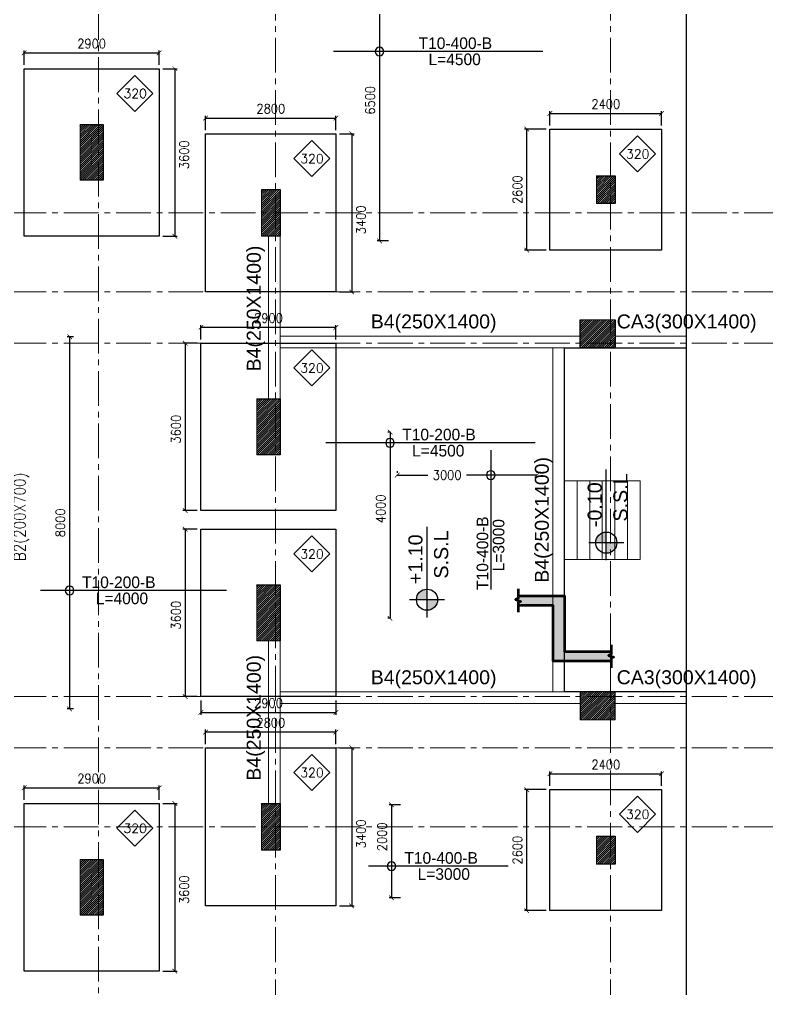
# Model space of a CAD drawing. Header units: millimetres. Extents: x -967280 to 3852, y 2833 to 1955156.
# Drawn here: x -607331 to -591252, y 590439 to 611297 of the extents above; entities that cross this region are included whole.
import ezdxf
from ezdxf.enums import TextEntityAlignment as Align

# ---------------------------------------------------------------- set-up
doc = ezdxf.new("R2010")
doc.units = ezdxf.units.MM
doc.header["$LTSCALE"] = 1000
doc.header["$PDMODE"] = 35
doc.header["$PDSIZE"] = 25
for name, pattern in [('$0$DASHED2', [0.375, 0.25, -0.125]), ('Columns_Structural070816$0$CENTER2', [1.125, 0.75, -0.125, 0.125, -0.125]), ('HRZN_Line-Ptrn-Dash', [4, 2, -2]), ('HRZN_Line-Ptrn-Sold', [9144001.0, 9144000.0, -1]), ('XREF-ST-FRAMING 1ST FLOOR$0$CENTER', [50.8, 31.75, -6.35, 6.35, -6.35]), ('XREF-ST-FRAMING 1ST FLOOR$0$HIDDEN2', [0.1875, 0.125, -0.0625])]:
    doc.linetypes.add(name, pattern=pattern)
for name, color, linetype in [('_N-DIM 3', 7, 'Continuous'), ('ARCH', 8, 'Continuous'), ('B05-FIRST FLOOR PLAN$0$STR_ROOF RFT$0$S-SYMB', 30, 'Continuous'), ('R.C. footing', 4, 'Continuous'), ('S - col hach', 1, 'Continuous'), ('S -Beams', 2, 'Continuous'), ('S-TEXT', 2, 'Continuous'), ('SLAB', 210, 'Continuous'), ('XREF-ST-FRAMING 1ST FLOOR$0$ST-BEAM', 4, 'XREF-ST-FRAMING 1ST FLOOR$0$HIDDEN2'), ('XREF-ST-FRAMING 1ST FLOOR$0$ST-BEAM MARK', 3, 'Continuous'), ('XREF-ST-FRAMING 1ST FLOOR$0$ST-SLAB TH. TXT', 3, 'Continuous')]:
    doc.layers.add(name, color=color, linetype=linetype)
for name, color, linetype, lineweight in [('A-STAIR', 1, 'HRZN_Line-Ptrn-Sold', 13), ('BEAMS', 3, 'HRZN_Line-Ptrn-Sold', 18), ('S - column', 6, 'Continuous', 60), ('ST-000-AXIS', 9, 'Columns_Structural070816$0$CENTER2', 9), ('ST-203-SLAB-TXT', 7, 'Continuous', 30), ('ST-RFT-BOT', 2, '$0$DASHED2', 30)]:
    doc.layers.add(name, color=color, linetype=linetype, lineweight=lineweight)
doc.styles.add('Arial_3', font='arial.ttf', dxfattribs={"height": 7999.15942})
doc.styles.add('B05-FIRST FLOOR PLAN$0$T25-100', font='STENCIL.shx', dxfattribs={"height": 250})
doc.styles.add('ROMANC', font='romanc.shx')
doc.styles.add('ST-DIM', font='romans.shx', dxfattribs={"width": 0.85})
doc.styles.add('TUNELNO', font='romans.shx', dxfattribs={"width": 0.9})
doc.styles.add('XREF-ST-FRAMING 1ST FLOOR$0$ROMANS-TITLE', font='ROMANS.shx', dxfattribs={"width": 0.8})
doc.styles.add('XREF-ST-FRAMING 1ST FLOOR$0$STRECTURAL', font='arial.ttf')
doc.dimstyles.new('Copy(2) of DSEC', dxfattribs={"dimtxt": 200, "dimasz": 100, "dimexe": 50, "dimexo": 80, "dimgap": 100, "dimtad": 1, "dimdec": 0, "dimrnd": 5, "dimzin": 0, "dimdsep": 46, "dimtxsty": 'TUNELNO', "dimblk": 'ARCHTICK', "dimcen": 0.09, "dimclrd": 1, "dimclre": 1, "dimclrt": 3, "dimadec": 0, "dimazin": 0, "dimtfac": 0.78125, "dimtdec": 0, "dimtix": 1, "dimtmove": 2, "dimatfit": 3, "dimldrblk": 'ARCHTICK', "dimfxl": 1, "dimtolj": 1, "dimtzin": 0, "dimarcsym": 0})
pattern_1 = [(45, (193250.144, -596912.31), (-22.4506403, 22.4506403), [])]

# ---------------------------------------------------------------- blocks, each defined once
blk = doc.blocks.new('_ArchTick')
at = {"color": 0, "linetype": 'ByBlock', "const_width": 0.15}
blk.add_lwpolyline([(-0.5, -0.5), (0.5, 0.5)], dxfattribs=at)
blk = doc.blocks.new('*D1189')
at = {"layer": '_N-DIM 3', "color": 1, "lineweight": -2, "ltscale": 30, "transparency": 16777216}
for p, q in [((-599354, 602423), (-599416, 602423)), ((-599366, 602423), (-599366, 598421)), ((-599354, 598421), (-599416, 598421))]:
    blk.add_line(p, q, dxfattribs=at)
at = {"layer": 'Defpoints', "color": 0, "ltscale": 30, "transparency": 16777216}
for p in [(-599274, 602423), (-599366, 598421), (-599274, 598421)]:
    blk.add_point(p, dxfattribs=at)
at = {"layer": '_N-DIM 3', "color": 1, "lineweight": -2, "ltscale": 30, "transparency": 16777216, "xscale": 100, "yscale": 100, "zscale": 100}
for p, rotation in [((-599366, 602423), 90), ((-599366, 598421), 270)]:
    blk.add_blockref('_ArchTick', p, dxfattribs=dict(at, rotation=rotation))
at = {"layer": '_N-DIM 3', "color": 3, "ltscale": 30, "transparency": 16777216, "insert": (-599566, 600775), "char_height": 200, "attachment_point": 5, "rotation": 90, "style": 'TUNELNO'}
blk.add_mtext('\\A1;4000', dxfattribs=at)
blk = doc.blocks.new('*D1190')
at = {"layer": '_N-DIM 3', "color": 1, "lineweight": -2, "ltscale": 30, "transparency": 16777216}
for p, q in [((-606166, 604475), (-606302, 604475)), ((-606252, 604475), (-606252, 596474)), ((-606166, 596474), (-606302, 596474))]:
    blk.add_line(p, q, dxfattribs=at)
at = {"layer": 'Defpoints', "color": 0, "ltscale": 30, "transparency": 16777216}
for p in [(-606086, 604475), (-606252, 596474), (-606086, 596474)]:
    blk.add_point(p, dxfattribs=at)
at = {"layer": '_N-DIM 3', "color": 1, "lineweight": -2, "ltscale": 30, "transparency": 16777216, "xscale": 100, "yscale": 100, "zscale": 100}
for p, rotation in [((-606252, 604475), 90), ((-606252, 596474), 270)]:
    blk.add_blockref('_ArchTick', p, dxfattribs=dict(at, rotation=rotation))
at = {"layer": '_N-DIM 3', "color": 3, "ltscale": 30, "transparency": 16777216, "insert": (-606452, 600475), "char_height": 200, "attachment_point": 5, "rotation": 90, "style": 'TUNELNO'}
blk.add_mtext('\\A1;8000', dxfattribs=at)
blk = doc.blocks.new('*D1199')
at = {"layer": '_N-DIM 3', "color": 1, "lineweight": -2, "ltscale": 30, "transparency": 16777216}
for p, q in [((-599210, 601581), (-599210, 601551)), ((-596210, 601581), (-596210, 601551)), ((-599210, 601501), (-598556, 601501)), ((-596210, 601501), (-597722, 601501))]:
    blk.add_line(p, q, dxfattribs=at)
at = {"layer": 'Defpoints', "color": 0, "ltscale": 30, "transparency": 16777216}
for p in [(-599210, 601501), (-596210, 601501), (-596210, 601501)]:
    blk.add_point(p, dxfattribs=at)
at = {"layer": '_N-DIM 3', "color": 1, "lineweight": -2, "ltscale": 30, "transparency": 16777216, "xscale": 100, "yscale": 100, "zscale": 100, "rotation": 180}
blk.add_blockref('_ArchTick', (-599210, 601501), dxfattribs=at)
at = {"layer": '_N-DIM 3', "color": 1, "lineweight": -2, "ltscale": 30, "transparency": 16777216, "xscale": 100, "yscale": 100, "zscale": 100}
blk.add_blockref('_ArchTick', (-596210, 601501), dxfattribs=at)
at = {"layer": '_N-DIM 3', "color": 3, "ltscale": 30, "transparency": 16777216, "insert": (-598139, 601501), "char_height": 200, "attachment_point": 5, "style": 'TUNELNO'}
blk.add_mtext('\\A1;3000', dxfattribs=at)
blk = doc.blocks.new('FROM FOUNDATION TO UPPER LOWER BASEMENT_COLUMNS(new2)')
at = {"layer": 'S - col hach'}
h = blk.add_hatch(dxfattribs=at)
h.set_pattern_fill('ANSI31', color=256, scale=10)
h.set_pattern_definition([(45, (193250.144, -595212.31), (-22.4506403, 22.4506403), [])])
h.paths.add_polyline_path([(452199, 631040), (452199, 632240), (451699, 632240), (451699, 631040)])
h = blk.add_hatch(dxfattribs=at)
h.set_pattern_fill('ANSI31', color=256, scale=10)
h.set_pattern_definition(pattern_1)
h.paths.add_polyline_path([(463199, 630540), (463199, 631140), (462799, 631140), (462799, 630540), (462953, 630540)])
h = blk.add_hatch(dxfattribs=at)
h.set_pattern_fill('ANSI31', color=256, scale=10)
h.set_pattern_definition(pattern_1)
h.paths.add_polyline_path([(455999, 629840), (455999, 630840), (455599, 630840), (455599, 629840)])
h = blk.add_hatch(dxfattribs=at)
h.set_pattern_fill('ANSI31', color=256, scale=10)
h.set_pattern_definition([(45, (193250.144, -599612.31), (-22.4506403, 22.4506403), [])])
h.paths.add_polyline_path([(462706, 627440), (463199, 627440), (463199, 628040), (462449, 628040), (462449, 627440)])
h = blk.add_hatch(dxfattribs=at)
h.set_pattern_fill('ANSI31', color=256, scale=10)
h.set_pattern_definition([(45, (193250.144, -601912.31), (-22.4506403, 22.4506403), [])])
h.paths.add_polyline_path([(455999, 625140), (455999, 626340), (455499, 626340), (455499, 625140)])
h = blk.add_hatch(dxfattribs=at)
h.set_pattern_fill('ANSI31', color=256, scale=10)
h.set_pattern_definition([(45, (-119733.897, -851549.915), (-22.4506403, 22.4506403), [])])
h.paths.add_polyline_path([(455999, 622340), (455499, 622340), (455499, 621140), (455999, 621140)])
h = blk.add_hatch(dxfattribs=at)
h.set_pattern_fill('ANSI31', color=256, scale=10)
h.set_pattern_definition([(45, (193250.144, -607512.31), (-22.4506403, 22.4506403), [])])
h.paths.add_polyline_path([(462706, 619440), (463199, 619440), (463199, 620040), (462449, 620040), (462449, 619440)])
h = blk.add_hatch(dxfattribs=at)
h.set_pattern_fill('ANSI31', color=256, scale=10)
h.set_pattern_definition([(45, (193250.144, -597112.31), (-22.4506403, 22.4506403), [])])
h.paths.add_polyline_path([(455599, 616640), (455999, 616640), (455999, 617640), (455599, 617640), (455599, 617179)])
h = blk.add_hatch(dxfattribs=at)
h.set_pattern_fill('ANSI31', color=256, scale=10)
h.set_pattern_definition(pattern_1)
h.paths.add_polyline_path([(462799, 616940), (462799, 616340), (463199, 616340), (463199, 616940)])
h = blk.add_hatch(dxfattribs=at)
h.set_pattern_fill('ANSI31', color=256, scale=10)
h.set_pattern_definition([(45, (193250.144, -598612.31), (-22.4506403, 22.4506403), [])])
h.paths.add_polyline_path([(452199, 615240), (452199, 616440), (451699, 616440), (451699, 615240), (451832, 615240)])
at = {"layer": 'S - column', "lineweight": 15}
for points in [[(452199, 632240), (451699, 632240), (451699, 631040), (452199, 631040)], [(462799, 630540), (463199, 630540), (463199, 631140), (462799, 631140)], [(455599, 629840), (455999, 629840), (455999, 630840), (455599, 630840)], [(462449, 627440), (463199, 627440), (463199, 628040), (462449, 628040)], [(455499, 625140), (455999, 625140), (455999, 626340), (455499, 626340)], [(455499, 621140), (455999, 621140), (455999, 622340), (455499, 622340)], [(462449, 619440), (463199, 619440), (463199, 620040), (462449, 620040)], [(455599, 616640), (455599, 617640), (455999, 617640), (455999, 616640)], [(463199, 616940), (463199, 616340), (462799, 616340), (462799, 616940)], [(452199, 616440), (452199, 615240), (451699, 615240), (451699, 616440)]]:
    blk.add_lwpolyline(points, close=True, dxfattribs=at)
at = {"layer": 'ST-RFT-BOT', "color": 7, "linetype": 'Continuous', "ltscale": 30}
for points in [[(451699, 632240), (452199, 632240), (452199, 631040), (451699, 631040)], [(462799, 631140), (463199, 631140), (463199, 630540), (462799, 630540)], [(455599, 630840), (455999, 630840), (455999, 629840), (455599, 629840)], [(463199, 628040), (463199, 627440), (462449, 627440), (462449, 628040)], [(455499, 626340), (455999, 626340), (455999, 625140), (455499, 625140)], [(455499, 622340), (455999, 622340), (455999, 621140)], [(463199, 619440), (463199, 620040), (462449, 620040), (462449, 619440)], [(455599, 617640), (455999, 617640), (455999, 616640), (455599, 616640)], [(462799, 616940), (463199, 616940), (463199, 616340), (462799, 616340)], [(451699, 616440), (452199, 616440), (452199, 615240), (451699, 615240)]]:
    blk.add_lwpolyline(points, dxfattribs=at)
blk = doc.blocks.new('A$C34bd0db6')
at = {"layer": 'ARCH', "lineweight": 106, "ltscale": 30}
h = blk.add_hatch(color=256, dxfattribs=at)
h.dxf.hatch_style = 1
h.paths.add_polyline_path([(200, 1400), (-800, 1400), (-800, 1340), (-856, 1320), (-744, 1280), (-800, 1260), (-800, 1200), (-50, 1200), (-50, 0), (1200, 0), (1200, 60), (1256, 80), (1144, 120), (1200, 140), (1200, 200), (200, 200)])
at = {"layer": 'ARCH', "linetype": 'Continuous', "lineweight": 106, "ltscale": 30}
for points in [[(-800, 1550), (-800, 1340), (-856, 1320), (-744, 1280), (-800, 1260), (-800, 1050)], [(1200, 350), (1200, 140), (1144, 120), (1256, 80), (1200, 60), (1200, -150)]]:
    blk.add_lwpolyline(points, dxfattribs=at)
at = {"layer": 'ARCH', "lineweight": 106, "ltscale": 30}
for points in [[(-800, 1400), (200, 1400), (200, 200), (1200, 200)], [(-800, 1200), (-50, 1200), (-50, 0), (1200, 0)]]:
    blk.add_lwpolyline(points, dxfattribs=at)
blk = doc.blocks.new('XREF-ST-FRAMING 1ST FLOOR$0$A-LVL_FFL-SSL')
at = {"layer": 'XREF-ST-FRAMING 1ST FLOOR$0$ST-SLAB TH. TXT', "ltscale": 800}
h = blk.add_hatch(color=256, dxfattribs=at)
h.paths.add_polyline_path([(0, 0), (150, 0, 0.414214), (0, 150)])
h.paths.add_polyline_path([(0, -150), (0, 0), (-150, 0, 0.414214)])
at = {"layer": 'XREF-ST-FRAMING 1ST FLOOR$0$ST-SLAB TH. TXT'}
for p, q in [((0, -250), (0, 250)), ((-250, 0), (250, 0))]:
    blk.add_line(p, q, dxfattribs=at)
at = {"layer": 'XREF-ST-FRAMING 1ST FLOOR$0$ST-SLAB TH. TXT', "ltscale": 800}
blk.add_line((0, 0), (1037, 0), dxfattribs=at)
at = {"layer": 'XREF-ST-FRAMING 1ST FLOOR$0$ST-SLAB TH. TXT'}
blk.add_circle((0, 0), 150, dxfattribs=at)
at = {"layer": 'XREF-ST-FRAMING 1ST FLOOR$0$ST-SLAB TH. TXT', "ltscale": 800, "style": 'XREF-ST-FRAMING 1ST FLOOR$0$ROMANS-TITLE', "width": 0.8}
for tag, p in [('FLOOR-LEVEL-FFL', (300, 100)), ('FLOOR-LEVEL-SSL', (300, -300))]:
    blk.add_attdef(tag, p, '', height=200, dxfattribs=at)
blk = doc.blocks.new('*D1213')
at = {"layer": '_N-DIM 3', "color": 1, "linetype": 'Continuous', "lineweight": -2, "ltscale": 30, "transparency": 16777216}
for p, q in [((-607229, 594517), (-607229, 594827)), ((-607229, 594777), (-604329, 594777)), ((-604329, 594517), (-604329, 594827))]:
    blk.add_line(p, q, dxfattribs=at)
at = {"layer": 'Defpoints', "color": 0, "linetype": 'Continuous', "ltscale": 30, "transparency": 16777216}
for p in [(-604329, 594777), (-607229, 594437), (-604329, 594437)]:
    blk.add_point(p, dxfattribs=at)
at = {"layer": '_N-DIM 3', "color": 1, "linetype": 'Continuous', "lineweight": -2, "ltscale": 30, "transparency": 16777216, "xscale": 100, "yscale": 100, "zscale": 100, "rotation": 180}
blk.add_blockref('_ArchTick', (-607229, 594777), dxfattribs=at)
at = {"layer": '_N-DIM 3', "color": 1, "linetype": 'Continuous', "lineweight": -2, "ltscale": 30, "transparency": 16777216, "xscale": 100, "yscale": 100, "zscale": 100}
blk.add_blockref('_ArchTick', (-604329, 594777), dxfattribs=at)
at = {"layer": '_N-DIM 3', "color": 3, "linetype": 'Continuous', "ltscale": 30, "transparency": 16777216, "insert": (-605779, 594977), "char_height": 200, "attachment_point": 5, "style": 'TUNELNO'}
blk.add_mtext('\\A1;2900', dxfattribs=at)
blk = doc.blocks.new('*D1214')
at = {"layer": '_N-DIM 3', "color": 1, "linetype": 'Continuous', "lineweight": -2, "ltscale": 30, "transparency": 16777216}
for p, q in [((-604249, 594437), (-603940, 594437)), ((-603990, 594437), (-603990, 590837)), ((-604249, 590837), (-603940, 590837))]:
    blk.add_line(p, q, dxfattribs=at)
at = {"layer": 'Defpoints', "color": 0, "linetype": 'Continuous', "ltscale": 30, "transparency": 16777216}
for p in [(-604329, 594437), (-604329, 590837), (-603990, 590837)]:
    blk.add_point(p, dxfattribs=at)
at = {"layer": '_N-DIM 3', "color": 1, "linetype": 'Continuous', "lineweight": -2, "ltscale": 30, "transparency": 16777216, "xscale": 100, "yscale": 100, "zscale": 100}
for p, rotation in [((-603990, 594437), 90), ((-603990, 590837), 270)]:
    blk.add_blockref('_ArchTick', p, dxfattribs=dict(at, rotation=rotation))
at = {"layer": '_N-DIM 3', "color": 3, "linetype": 'Continuous', "ltscale": 30, "transparency": 16777216, "insert": (-603790, 592587), "char_height": 200, "attachment_point": 5, "rotation": 90, "style": 'TUNELNO'}
blk.add_mtext('\\A1;3600', dxfattribs=at)
blk = doc.blocks.new('*D1215')
at = {"layer": '_N-DIM 3', "color": 1, "linetype": 'Continuous', "lineweight": -2, "ltscale": 30, "transparency": 16777216}
for p, q in [((-603329, 595717), (-603329, 596027)), ((-603329, 595977), (-600529, 595977)), ((-600529, 595717), (-600529, 596027))]:
    blk.add_line(p, q, dxfattribs=at)
at = {"layer": 'Defpoints', "color": 0, "linetype": 'Continuous', "ltscale": 30, "transparency": 16777216}
for p in [(-600529, 595977), (-603329, 595637), (-600529, 595637)]:
    blk.add_point(p, dxfattribs=at)
at = {"layer": '_N-DIM 3', "color": 1, "linetype": 'Continuous', "lineweight": -2, "ltscale": 30, "transparency": 16777216, "xscale": 100, "yscale": 100, "zscale": 100, "rotation": 180}
blk.add_blockref('_ArchTick', (-603329, 595977), dxfattribs=at)
at = {"layer": '_N-DIM 3', "color": 1, "linetype": 'Continuous', "lineweight": -2, "ltscale": 30, "transparency": 16777216, "xscale": 100, "yscale": 100, "zscale": 100}
blk.add_blockref('_ArchTick', (-600529, 595977), dxfattribs=at)
at = {"layer": '_N-DIM 3', "color": 3, "linetype": 'Continuous', "ltscale": 30, "transparency": 16777216, "insert": (-601929, 596177), "char_height": 200, "attachment_point": 5, "style": 'TUNELNO'}
blk.add_mtext('\\A1;2800', dxfattribs=at)
blk = doc.blocks.new('*D1216')
at = {"layer": '_N-DIM 3', "color": 1, "linetype": 'Continuous', "lineweight": -2, "ltscale": 30, "transparency": 16777216}
for p, q in [((-600449, 595637), (-600140, 595637)), ((-600190, 595637), (-600190, 592237)), ((-600449, 592237), (-600140, 592237))]:
    blk.add_line(p, q, dxfattribs=at)
at = {"layer": 'Defpoints', "color": 0, "linetype": 'Continuous', "ltscale": 30, "transparency": 16777216}
for p in [(-600529, 595637), (-600529, 592237), (-600190, 592237)]:
    blk.add_point(p, dxfattribs=at)
at = {"layer": '_N-DIM 3', "color": 1, "linetype": 'Continuous', "lineweight": -2, "ltscale": 30, "transparency": 16777216, "xscale": 100, "yscale": 100, "zscale": 100}
for p, rotation in [((-600190, 595637), 90), ((-600190, 592237), 270)]:
    blk.add_blockref('_ArchTick', p, dxfattribs=dict(at, rotation=rotation))
at = {"layer": '_N-DIM 3', "color": 3, "linetype": 'Continuous', "ltscale": 30, "transparency": 16777216, "insert": (-599990, 593787), "char_height": 200, "attachment_point": 5, "rotation": 90, "style": 'TUNELNO'}
blk.add_mtext('\\A1;3400', dxfattribs=at)
blk = doc.blocks.new('*D1217')
at = {"layer": '_N-DIM 3', "color": 1, "linetype": 'Continuous', "lineweight": -2, "ltscale": 30, "transparency": 16777216}
for p, q in [((-607229, 610317), (-607229, 610627)), ((-607229, 610577), (-604329, 610577)), ((-604329, 610317), (-604329, 610627))]:
    blk.add_line(p, q, dxfattribs=at)
at = {"layer": 'Defpoints', "color": 0, "linetype": 'Continuous', "ltscale": 30, "transparency": 16777216}
for p in [(-604329, 610577), (-607229, 610237), (-604329, 610237)]:
    blk.add_point(p, dxfattribs=at)
at = {"layer": '_N-DIM 3', "color": 1, "linetype": 'Continuous', "lineweight": -2, "ltscale": 30, "transparency": 16777216, "xscale": 100, "yscale": 100, "zscale": 100, "rotation": 180}
blk.add_blockref('_ArchTick', (-607229, 610577), dxfattribs=at)
at = {"layer": '_N-DIM 3', "color": 1, "linetype": 'Continuous', "lineweight": -2, "ltscale": 30, "transparency": 16777216, "xscale": 100, "yscale": 100, "zscale": 100}
blk.add_blockref('_ArchTick', (-604329, 610577), dxfattribs=at)
at = {"layer": '_N-DIM 3', "color": 3, "linetype": 'Continuous', "ltscale": 30, "transparency": 16777216, "insert": (-605779, 610777), "char_height": 200, "attachment_point": 5, "style": 'TUNELNO'}
blk.add_mtext('\\A1;2900', dxfattribs=at)
blk = doc.blocks.new('*D1218')
at = {"layer": '_N-DIM 3', "color": 1, "linetype": 'Continuous', "lineweight": -2, "ltscale": 30, "transparency": 16777216}
for p, q in [((-604249, 610237), (-603940, 610237)), ((-603990, 610237), (-603990, 606637)), ((-604249, 606637), (-603940, 606637))]:
    blk.add_line(p, q, dxfattribs=at)
at = {"layer": 'Defpoints', "color": 0, "linetype": 'Continuous', "ltscale": 30, "transparency": 16777216}
for p in [(-604329, 610237), (-604329, 606637), (-603990, 606637)]:
    blk.add_point(p, dxfattribs=at)
at = {"layer": '_N-DIM 3', "color": 1, "linetype": 'Continuous', "lineweight": -2, "ltscale": 30, "transparency": 16777216, "xscale": 100, "yscale": 100, "zscale": 100}
for p, rotation in [((-603990, 610237), 90), ((-603990, 606637), 270)]:
    blk.add_blockref('_ArchTick', p, dxfattribs=dict(at, rotation=rotation))
at = {"layer": '_N-DIM 3', "color": 3, "linetype": 'Continuous', "ltscale": 30, "transparency": 16777216, "insert": (-603790, 608387), "char_height": 200, "attachment_point": 5, "rotation": 90, "style": 'TUNELNO'}
blk.add_mtext('\\A1;3600', dxfattribs=at)
blk = doc.blocks.new('*D1219')
at = {"layer": '_N-DIM 3', "color": 1, "linetype": 'Continuous', "lineweight": -2, "ltscale": 30, "transparency": 16777216}
for p, q in [((-603429, 604417), (-603429, 604727)), ((-600529, 604417), (-600529, 604727)), ((-603429, 604677), (-600529, 604677))]:
    blk.add_line(p, q, dxfattribs=at)
at = {"layer": 'Defpoints', "color": 0, "linetype": 'Continuous', "ltscale": 30, "transparency": 16777216}
for p in [(-600529, 604677), (-603429, 604337), (-600529, 604337)]:
    blk.add_point(p, dxfattribs=at)
at = {"layer": '_N-DIM 3', "color": 1, "linetype": 'Continuous', "lineweight": -2, "ltscale": 30, "transparency": 16777216, "xscale": 100, "yscale": 100, "zscale": 100, "rotation": 180}
blk.add_blockref('_ArchTick', (-603429, 604677), dxfattribs=at)
at = {"layer": '_N-DIM 3', "color": 1, "linetype": 'Continuous', "lineweight": -2, "ltscale": 30, "transparency": 16777216, "xscale": 100, "yscale": 100, "zscale": 100}
blk.add_blockref('_ArchTick', (-600529, 604677), dxfattribs=at)
at = {"layer": '_N-DIM 3', "color": 3, "linetype": 'Continuous', "ltscale": 30, "transparency": 16777216, "insert": (-601979, 604877), "char_height": 200, "attachment_point": 5, "style": 'TUNELNO'}
blk.add_mtext('\\A1;2900', dxfattribs=at)
blk = doc.blocks.new('*D1220')
at = {"layer": '_N-DIM 3', "color": 1, "linetype": 'Continuous', "lineweight": -2, "ltscale": 30, "transparency": 16777216}
for p, q in [((-603509, 600337), (-603818, 600337)), ((-603768, 600337), (-603768, 596737)), ((-603509, 596737), (-603818, 596737))]:
    blk.add_line(p, q, dxfattribs=at)
at = {"layer": 'Defpoints', "color": 0, "linetype": 'Continuous', "ltscale": 30, "transparency": 16777216}
for p in [(-603429, 600337), (-603768, 596737), (-603429, 596737)]:
    blk.add_point(p, dxfattribs=at)
at = {"layer": '_N-DIM 3', "color": 1, "linetype": 'Continuous', "lineweight": -2, "ltscale": 30, "transparency": 16777216, "xscale": 100, "yscale": 100, "zscale": 100}
for p, rotation in [((-603768, 600337), 90), ((-603768, 596737), 270)]:
    blk.add_blockref('_ArchTick', p, dxfattribs=dict(at, rotation=rotation))
at = {"layer": '_N-DIM 3', "color": 3, "linetype": 'Continuous', "ltscale": 30, "transparency": 16777216, "insert": (-603968, 598487), "char_height": 200, "attachment_point": 5, "rotation": 90, "style": 'TUNELNO'}
blk.add_mtext('\\A1;3600', dxfattribs=at)
blk = doc.blocks.new('*D1221')
at = {"layer": '_N-DIM 3', "color": 1, "linetype": 'Continuous', "lineweight": -2, "ltscale": 30, "transparency": 16777216}
for p, q in [((-603329, 608917), (-603329, 609227)), ((-603329, 609177), (-600529, 609177)), ((-600529, 608917), (-600529, 609227))]:
    blk.add_line(p, q, dxfattribs=at)
at = {"layer": 'Defpoints', "color": 0, "linetype": 'Continuous', "ltscale": 30, "transparency": 16777216}
for p in [(-600529, 609177), (-603329, 608837), (-600529, 608837)]:
    blk.add_point(p, dxfattribs=at)
at = {"layer": '_N-DIM 3', "color": 1, "linetype": 'Continuous', "lineweight": -2, "ltscale": 30, "transparency": 16777216, "xscale": 100, "yscale": 100, "zscale": 100, "rotation": 180}
blk.add_blockref('_ArchTick', (-603329, 609177), dxfattribs=at)
at = {"layer": '_N-DIM 3', "color": 1, "linetype": 'Continuous', "lineweight": -2, "ltscale": 30, "transparency": 16777216, "xscale": 100, "yscale": 100, "zscale": 100}
blk.add_blockref('_ArchTick', (-600529, 609177), dxfattribs=at)
at = {"layer": '_N-DIM 3', "color": 3, "linetype": 'Continuous', "ltscale": 30, "transparency": 16777216, "insert": (-601929, 609377), "char_height": 200, "attachment_point": 5, "style": 'TUNELNO'}
blk.add_mtext('\\A1;2800', dxfattribs=at)
blk = doc.blocks.new('*D1222')
at = {"layer": '_N-DIM 3', "color": 1, "linetype": 'Continuous', "lineweight": -2, "ltscale": 30, "transparency": 16777216}
for p, q in [((-600449, 608837), (-600140, 608837)), ((-600190, 608837), (-600190, 605437)), ((-600449, 605437), (-600140, 605437))]:
    blk.add_line(p, q, dxfattribs=at)
at = {"layer": 'Defpoints', "color": 0, "linetype": 'Continuous', "ltscale": 30, "transparency": 16777216}
for p in [(-600529, 608837), (-600529, 605437), (-600190, 605437)]:
    blk.add_point(p, dxfattribs=at)
at = {"layer": '_N-DIM 3', "color": 1, "linetype": 'Continuous', "lineweight": -2, "ltscale": 30, "transparency": 16777216, "xscale": 100, "yscale": 100, "zscale": 100}
for p, rotation in [((-600190, 608837), 90), ((-600190, 605437), 270)]:
    blk.add_blockref('_ArchTick', p, dxfattribs=dict(at, rotation=rotation))
at = {"layer": '_N-DIM 3', "color": 3, "linetype": 'Continuous', "ltscale": 30, "transparency": 16777216, "insert": (-599990, 606987), "char_height": 200, "attachment_point": 5, "rotation": 90, "style": 'TUNELNO'}
blk.add_mtext('\\A1;3400', dxfattribs=at)
blk = doc.blocks.new('*D1228')
at = {"layer": '_N-DIM 3', "color": 1, "linetype": 'Continuous', "lineweight": -2, "ltscale": 30, "transparency": 16777216}
for p, q in [((-595929, 594817), (-595929, 595127)), ((-593529, 594817), (-593529, 595127)), ((-595929, 595077), (-593529, 595077))]:
    blk.add_line(p, q, dxfattribs=at)
at = {"layer": 'Defpoints', "color": 0, "linetype": 'Continuous', "ltscale": 30, "transparency": 16777216}
for p in [(-593529, 595077), (-595929, 594737), (-593529, 594737)]:
    blk.add_point(p, dxfattribs=at)
at = {"layer": '_N-DIM 3', "color": 1, "linetype": 'Continuous', "lineweight": -2, "ltscale": 30, "transparency": 16777216, "xscale": 100, "yscale": 100, "zscale": 100, "rotation": 180}
blk.add_blockref('_ArchTick', (-595929, 595077), dxfattribs=at)
at = {"layer": '_N-DIM 3', "color": 1, "linetype": 'Continuous', "lineweight": -2, "ltscale": 30, "transparency": 16777216, "xscale": 100, "yscale": 100, "zscale": 100}
blk.add_blockref('_ArchTick', (-593529, 595077), dxfattribs=at)
at = {"layer": '_N-DIM 3', "color": 3, "linetype": 'Continuous', "ltscale": 30, "transparency": 16777216, "insert": (-594729, 595277), "char_height": 200, "attachment_point": 5, "style": 'TUNELNO'}
blk.add_mtext('\\A1;2400', dxfattribs=at)
blk = doc.blocks.new('*D1229')
at = {"layer": '_N-DIM 3', "color": 1, "linetype": 'Continuous', "lineweight": -2, "ltscale": 30, "transparency": 16777216}
for p, q in [((-596009, 594737), (-596478, 594737)), ((-596428, 592137), (-596428, 594737)), ((-596009, 592137), (-596478, 592137))]:
    blk.add_line(p, q, dxfattribs=at)
at = {"layer": 'Defpoints', "color": 0, "linetype": 'Continuous', "ltscale": 30, "transparency": 16777216}
for p in [(-596428, 594737), (-595929, 594737), (-595929, 592137)]:
    blk.add_point(p, dxfattribs=at)
at = {"layer": '_N-DIM 3', "color": 1, "linetype": 'Continuous', "lineweight": -2, "ltscale": 30, "transparency": 16777216, "xscale": 100, "yscale": 100, "zscale": 100}
for p, rotation in [((-596428, 594737), 90), ((-596428, 592137), 270)]:
    blk.add_blockref('_ArchTick', p, dxfattribs=dict(at, rotation=rotation))
at = {"layer": '_N-DIM 3', "color": 3, "linetype": 'Continuous', "ltscale": 30, "transparency": 16777216, "insert": (-596628, 593437), "char_height": 200, "attachment_point": 5, "rotation": 90, "style": 'TUNELNO'}
blk.add_mtext('\\A1;2600', dxfattribs=at)
blk = doc.blocks.new('*D1230')
at = {"layer": '_N-DIM 3', "color": 1, "linetype": 'Continuous', "lineweight": -2, "ltscale": 30, "transparency": 16777216}
for p, q in [((-595929, 609017), (-595929, 609327)), ((-593529, 609017), (-593529, 609327)), ((-595929, 609277), (-593529, 609277))]:
    blk.add_line(p, q, dxfattribs=at)
at = {"layer": 'Defpoints', "color": 0, "linetype": 'Continuous', "ltscale": 30, "transparency": 16777216}
for p in [(-593529, 609277), (-595929, 608937), (-593529, 608937)]:
    blk.add_point(p, dxfattribs=at)
at = {"layer": '_N-DIM 3', "color": 1, "linetype": 'Continuous', "lineweight": -2, "ltscale": 30, "transparency": 16777216, "xscale": 100, "yscale": 100, "zscale": 100, "rotation": 180}
blk.add_blockref('_ArchTick', (-595929, 609277), dxfattribs=at)
at = {"layer": '_N-DIM 3', "color": 1, "linetype": 'Continuous', "lineweight": -2, "ltscale": 30, "transparency": 16777216, "xscale": 100, "yscale": 100, "zscale": 100}
blk.add_blockref('_ArchTick', (-593529, 609277), dxfattribs=at)
at = {"layer": '_N-DIM 3', "color": 3, "linetype": 'Continuous', "ltscale": 30, "transparency": 16777216, "insert": (-594729, 609477), "char_height": 200, "attachment_point": 5, "style": 'TUNELNO'}
blk.add_mtext('\\A1;2400', dxfattribs=at)
blk = doc.blocks.new('*D1231')
at = {"layer": '_N-DIM 3', "color": 1, "linetype": 'Continuous', "lineweight": -2, "ltscale": 30, "transparency": 16777216}
for p, q in [((-596009, 608937), (-596478, 608937)), ((-596428, 606337), (-596428, 608937)), ((-596009, 606337), (-596478, 606337))]:
    blk.add_line(p, q, dxfattribs=at)
at = {"layer": 'Defpoints', "color": 0, "linetype": 'Continuous', "ltscale": 30, "transparency": 16777216}
for p in [(-596428, 608937), (-595929, 608937), (-595929, 606337)]:
    blk.add_point(p, dxfattribs=at)
at = {"layer": '_N-DIM 3', "color": 1, "linetype": 'Continuous', "lineweight": -2, "ltscale": 30, "transparency": 16777216, "xscale": 100, "yscale": 100, "zscale": 100}
for p, rotation in [((-596428, 608937), 90), ((-596428, 606337), 270)]:
    blk.add_blockref('_ArchTick', p, dxfattribs=dict(at, rotation=rotation))
at = {"layer": '_N-DIM 3', "color": 3, "linetype": 'Continuous', "ltscale": 30, "transparency": 16777216, "insert": (-596628, 607637), "char_height": 200, "attachment_point": 5, "rotation": 90, "style": 'TUNELNO'}
blk.add_mtext('\\A1;2600', dxfattribs=at)
blk = doc.blocks.new('*D1234')
at = {"layer": '_N-DIM 3', "color": 1, "linetype": 'Continuous', "lineweight": -2, "ltscale": 30, "transparency": 16777216}
for p, q in [((-603509, 604337), (-603818, 604337)), ((-603768, 604337), (-603768, 600737)), ((-603509, 600737), (-603818, 600737))]:
    blk.add_line(p, q, dxfattribs=at)
at = {"layer": 'Defpoints', "color": 0, "linetype": 'Continuous', "ltscale": 30, "transparency": 16777216}
for p in [(-603429, 604337), (-603768, 600737), (-603429, 600737)]:
    blk.add_point(p, dxfattribs=at)
at = {"layer": '_N-DIM 3', "color": 1, "linetype": 'Continuous', "lineweight": -2, "ltscale": 30, "transparency": 16777216, "xscale": 100, "yscale": 100, "zscale": 100}
for p, rotation in [((-603768, 604337), 90), ((-603768, 600737), 270)]:
    blk.add_blockref('_ArchTick', p, dxfattribs=dict(at, rotation=rotation))
at = {"layer": '_N-DIM 3', "color": 3, "linetype": 'Continuous', "ltscale": 30, "transparency": 16777216, "insert": (-603968, 602487), "char_height": 200, "attachment_point": 5, "rotation": 90, "style": 'TUNELNO'}
blk.add_mtext('\\A1;3600', dxfattribs=at)
blk = doc.blocks.new('*D1235')
at = {"layer": '_N-DIM 3', "color": 1, "linetype": 'Continuous', "lineweight": -2, "ltscale": 30, "transparency": 16777216}
for p, q in [((-603429, 596657), (-603429, 596348)), ((-600529, 596657), (-600529, 596348)), ((-603429, 596398), (-600529, 596398))]:
    blk.add_line(p, q, dxfattribs=at)
at = {"layer": 'Defpoints', "color": 0, "linetype": 'Continuous', "ltscale": 30, "transparency": 16777216}
for p in [(-603429, 596737), (-600529, 596737), (-600529, 596398)]:
    blk.add_point(p, dxfattribs=at)
at = {"layer": '_N-DIM 3', "color": 1, "linetype": 'Continuous', "lineweight": -2, "ltscale": 30, "transparency": 16777216, "xscale": 100, "yscale": 100, "zscale": 100, "rotation": 180}
blk.add_blockref('_ArchTick', (-603429, 596398), dxfattribs=at)
at = {"layer": '_N-DIM 3', "color": 1, "linetype": 'Continuous', "lineweight": -2, "ltscale": 30, "transparency": 16777216, "xscale": 100, "yscale": 100, "zscale": 100}
blk.add_blockref('_ArchTick', (-600529, 596398), dxfattribs=at)
at = {"layer": '_N-DIM 3', "color": 3, "linetype": 'Continuous', "ltscale": 30, "transparency": 16777216, "insert": (-601979, 596598), "char_height": 200, "attachment_point": 5, "style": 'TUNELNO'}
blk.add_mtext('\\A1;2900', dxfattribs=at)
blk = doc.blocks.new('*D1238')
at = {"layer": '_N-DIM 3', "color": 1, "lineweight": -2, "ltscale": 30, "transparency": 16777216}
for p, q in [((-599144, 594414), (-599387, 594414)), ((-599337, 594414), (-599337, 592411)), ((-599144, 592411), (-599387, 592411))]:
    blk.add_line(p, q, dxfattribs=at)
at = {"layer": 'Defpoints', "color": 0, "ltscale": 30, "transparency": 16777216}
for p in [(-599064, 594414), (-599337, 592411), (-599064, 592411)]:
    blk.add_point(p, dxfattribs=at)
at = {"layer": '_N-DIM 3', "color": 1, "lineweight": -2, "ltscale": 30, "transparency": 16777216, "xscale": 100, "yscale": 100, "zscale": 100}
for p, rotation in [((-599337, 594414), 90), ((-599337, 592411), 270)]:
    blk.add_blockref('_ArchTick', p, dxfattribs=dict(at, rotation=rotation))
at = {"layer": '_N-DIM 3', "color": 3, "ltscale": 30, "transparency": 16777216, "insert": (-599537, 593724), "char_height": 200, "attachment_point": 5, "rotation": 90, "style": 'TUNELNO'}
blk.add_mtext('\\A1;2000', dxfattribs=at)
blk = doc.blocks.new('*D587')
at = {"layer": '_N-DIM 3', "color": 1, "lineweight": -2, "ltscale": 30, "transparency": 16777216}
for p, q in [((-599400, 613037), (-599643, 613037)), ((-599593, 613037), (-599593, 606535)), ((-599400, 606535), (-599643, 606535))]:
    blk.add_line(p, q, dxfattribs=at)
at = {"layer": 'Defpoints', "color": 0, "ltscale": 30, "transparency": 16777216}
for p in [(-599320, 613037), (-599593, 606535), (-599320, 606535)]:
    blk.add_point(p, dxfattribs=at)
at = {"layer": '_N-DIM 3', "color": 1, "lineweight": -2, "ltscale": 30, "transparency": 16777216, "xscale": 100, "yscale": 100, "zscale": 100}
for p, rotation in [((-599593, 613037), 90), ((-599593, 606535), 270)]:
    blk.add_blockref('_ArchTick', p, dxfattribs=dict(at, rotation=rotation))
at = {"layer": '_N-DIM 3', "color": 3, "ltscale": 30, "transparency": 16777216, "insert": (-599793, 609557), "char_height": 200, "attachment_point": 5, "rotation": 90, "style": 'TUNELNO'}
blk.add_mtext('\\A1;6500', dxfattribs=at)
blk = doc.blocks.new('AXES-00')
at = {"layer": 'ST-000-AXIS'}
for p, q in [((552098.9, 695813.8), (552098.9, 750979.6)), ((555898.9, 750979.6), (555898.9, 695813.8)), ((563098.9, 750979.6), (563098.9, 695813.8)), ((575723.2, 730339.7), (505674.3, 730339.7)), ((575723.2, 728639.7), (505674.3, 728639.7)), ((575723.2, 727539.7), (505674.3, 727539.7)), ((575723.2, 719939.7), (505674.3, 719939.7)), ((575723.2, 718839.7), (505674.3, 718839.7)), ((575723.2, 717139.7), (505674.3, 717139.7))]:
    blk.add_line(p, q, dxfattribs=at)

msp = doc.modelspace()

# ---------------------------------------------------------------- linework, layer by layer
at = {"layer": 'A-STAIR', "color": 4, "linetype": 'HRZN_Line-Ptrn-Dash'}
for p, q in [((-595343.7, 599700.9), (-595343.7, 601373.9)), ((-595073.7, 599700.9), (-595073.7, 601373.9)), ((-594803.7, 599706.5), (-594803.7, 601368.3)), ((-594533.7, 599700.9), (-594533.7, 601373.9)), ((-594263.7, 599700.9), (-594263.7, 601373.9))]:
    msp.add_line(p, q, dxfattribs=at)
msp.add_lwpolyline([(-593993.7, 601373.9), (-595613.7, 601373.9), (-595613.7, 599687.6), (-593993.7, 599687.6)], close=True, dxfattribs=at)
at = {"layer": 'B05-FIRST FLOOR PLAN$0$STR_ROOF RFT$0$S-SYMB', "extrusion": (0, 0, -1)}
for centre in [(599592.7, 610607.3), (599366.4, 602193.7), (597202.1, 601501.1), (606252.2, 599018.3), (599336.6, 593091.3)]:
    msp.add_circle(centre, 92.8, dxfattribs=at)
at = {"layer": 'BEAMS'}
for p, q in [((-601978.7, 603137.4), (-601978.7, 606637.4)), ((-601728.7, 603137.4), (-601728.7, 606637.4)), ((-601728.7, 604487.4), (-595278.7, 604487.4)), ((-594528.7, 604487.4), (-592993.7, 604487.4)), ((-601728.7, 604237.4), (-595278.7, 604237.4)), ((-595863.7, 596837.4), (-595863.7, 604237.4)), ((-595613.7, 596837.4), (-595613.7, 604237.4)), ((-594528.7, 604237.4), (-592993.7, 604237.4)), ((-601978.7, 594437.4), (-601978.7, 597937.4)), ((-601728.7, 594437.4), (-601728.7, 597937.4)), ((-601728.7, 596837.4), (-595278.7, 596837.4)), ((-594528.7, 596837.4), (-592993.7, 596837.4)), ((-601728.7, 596587.4), (-595278.7, 596587.4)), ((-594528.7, 596587.4), (-592993.7, 596587.4))]:
    msp.add_line(p, q, dxfattribs=at)
at = {"layer": 'R.C. footing'}
msp.add_lwpolyline([(-592993.7, 623037.4), (-646928.7, 623037.4), (-646928.7, 578037.4), (-592993.7, 578037.4)], close=True, dxfattribs=at)
at = {"layer": 'S -Beams', "color": 4, "ltscale": 30}
msp.add_lwpolyline([(-612857, 583987.4), (-612857, 588037.4), (-592993.7, 588037.4), (-592993.7, 596837.4), (-595613.7, 596837.4), (-595613.7, 604237.4), (-592993.7, 604237.4), (-592993.7, 613037.4), (-613028.7, 613037.4), (-613028.7, 613837.4), (-616928.7, 613837.4), (-616928.7, 615037.4), (-621028.7, 615037.4), (-621028.7, 612537.4), (-630528.7, 612537.4), (-630528.7, 616237.4), (-636128.7, 616237.4), (-636128.7, 614237.4), (-640128.7, 614237.4), (-640128.7, 608237.4), (-640928.7, 608237.4), (-640928.7, 592837.4), (-640128.7, 592837.4), (-640128.7, 583987.4)], close=True, dxfattribs=at)
at = {"layer": 'S-TEXT', "color": 7, "true_color": 0xffffff}
for points in [[(-604848.9, 609319.6), (-604461.8, 609706.8), (-604848.9, 610093.9), (-605236.1, 609706.8)], [(-601048.9, 607919.6), (-600661.8, 608306.8), (-601048.9, 608693.9), (-601436.1, 608306.8)], [(-594048.9, 608019.6), (-593661.8, 608406.8), (-594048.9, 608793.9), (-594436.1, 608406.8)], [(-601048.9, 603419.6), (-600661.8, 603806.8), (-601048.9, 604193.9), (-601436.1, 603806.8)], [(-601048.9, 599419.6), (-600661.8, 599806.8), (-601048.9, 600193.9), (-601436.1, 599806.8)], [(-601048.9, 594719.6), (-600661.8, 595106.8), (-601048.9, 595493.9), (-601436.1, 595106.8)], [(-594048.9, 593819.6), (-593661.8, 594206.8), (-594048.9, 594593.9), (-594436.1, 594206.8)], [(-604848.9, 593519.6), (-604461.8, 593906.8), (-604848.9, 594293.9), (-605236.1, 593906.8)]]:
    msp.add_lwpolyline(points, close=True, dxfattribs=at)
at = {"layer": 'SLAB', "color": 2, "linetype": 'Continuous', "ltscale": 30}
for points in [[(-607228.7, 610237.4), (-604328.7, 610237.4), (-604328.7, 606637.4), (-607228.7, 606637.4)], [(-595928.7, 608937.4), (-593528.7, 608937.4), (-593528.7, 606337.4), (-595928.7, 606337.4)], [(-603328.8, 608837.4), (-600528.7, 608837.4), (-600528.7, 605437.4), (-603328.8, 605437.4)], [(-603428.7, 604337.4), (-600528.7, 604337.4), (-600528.7, 600737.4), (-603428.7, 600737.4)], [(-603428.7, 600337.4), (-600528.7, 600337.4), (-600528.7, 596737.4), (-603428.7, 596737.4)], [(-603328.8, 595637.4), (-600528.7, 595637.4), (-600528.7, 592237.4), (-603328.8, 592237.4)], [(-595928.7, 594737.4), (-593528.7, 594737.4), (-593528.7, 592137.4), (-595928.7, 592137.4)], [(-607228.7, 594437.4), (-604328.7, 594437.4), (-604328.7, 590837.4), (-607228.7, 590837.4)]]:
    msp.add_lwpolyline(points, close=True, dxfattribs=at)
at = {"layer": 'ST-RFT-BOT', "ltscale": 30}
for p, q in [((-596078.7, 610607.3), (-600578.7, 610607.3)), ((-596246.2, 602193.7), (-600746.2, 602193.7)), ((-597202.1, 602037.4), (-597202.1, 599037.4)), ((-602878.7, 599018.3), (-606878.7, 599018.3)), ((-596828.7, 593091.3), (-599828.7, 593091.3))]:
    msp.add_line(p, q, dxfattribs=at)

# ---------------------------------------------------------------- block references
at = {"layer": 'A-STAIR', "lineweight": 106, "ltscale": 30}
msp.add_blockref('A$C34bd0db6', (-595813.7, 597504.1), dxfattribs=at)
at = {"layer": 'S - column'}
msp.add_blockref('FROM FOUNDATION TO UPPER LOWER BASEMENT_COLUMNS(new2)', (-1057727.6, -23202.4), dxfattribs=at)
at = {"layer": 'S -Beams'}
msp.add_blockref('AXES-00', (-1157727.6, -123202.4), dxfattribs=at)
at = {"layer": 'ST-203-SLAB-TXT', "linetype": 'XREF-ST-FRAMING 1ST FLOOR$0$CENTER', "ltscale": 0.25}
ref = msp.add_blockref('XREF-ST-FRAMING 1ST FLOOR$0$A-LVL_FFL-SSL', (-594718.1, 600046.9), dxfattribs=dict(at, xscale=1.514618581711652, yscale=1.514618581711652, zscale=1.514618581711652, rotation=90))
ref.add_attrib('FLOOR-LEVEL-FFL', ' -0.10', (-594816.3, 600263.1), dxfattribs={"layer": 'XREF-ST-FRAMING 1ST FLOOR$0$ST-BEAM MARK', "color": 7, "ltscale": 800, "height": 302.92, "rotation": 90, "style": 'XREF-ST-FRAMING 1ST FLOOR$0$STRECTURAL'})
ref.add_attrib('FLOOR-LEVEL-SSL', 'S.S.L', (-594263.7, 600501.2), dxfattribs={"layer": 'XREF-ST-FRAMING 1ST FLOOR$0$ST-BEAM', "color": 7, "ltscale": 800, "height": 302.92, "rotation": 90, "style": 'XREF-ST-FRAMING 1ST FLOOR$0$STRECTURAL'})
ref = msp.add_blockref('XREF-ST-FRAMING 1ST FLOOR$0$A-LVL_FFL-SSL', (-598570.6, 598820.6), dxfattribs=dict(at, xscale=1.514618581711652, yscale=1.514618581711652, zscale=1.514618581711652, rotation=90))
ref.add_attrib('FLOOR-LEVEL-FFL', ' +1.10', (-598668.8, 599036.9), dxfattribs={"layer": 'XREF-ST-FRAMING 1ST FLOOR$0$ST-BEAM MARK', "color": 7, "ltscale": 800, "height": 302.92, "rotation": 90, "style": 'XREF-ST-FRAMING 1ST FLOOR$0$STRECTURAL'})
ref.add_attrib('FLOOR-LEVEL-SSL', 'S.S.L', (-598116.2, 599275), dxfattribs={"layer": 'XREF-ST-FRAMING 1ST FLOOR$0$ST-BEAM', "color": 7, "ltscale": 800, "height": 302.92, "rotation": 90, "style": 'XREF-ST-FRAMING 1ST FLOOR$0$STRECTURAL'})

# ---------------------------------------------------------------- texts
at = {"layer": 'BEAMS', "style": 'Arial_3'}
for p in [(-602055.1, 605081.7), (-595863.7, 600537.4), (-602055.1, 596281.7)]:
    msp.add_text('B4(250X1400)', height=300, rotation=90, dxfattribs=at).set_placement(p, align=Align.BOTTOM_CENTER)
for s, p in [('B4(250X1400)', (-598428.7, 604563.8)), ('CA3(300X1400)', (-592991.5, 604563.8)), ('B4(250X1400)', (-598428.7, 596913.8)), ('CA3(300X1400)', (-592991.5, 596913.8))]:
    msp.add_text(s, height=300, dxfattribs=at).set_placement(p, align=Align.BOTTOM_CENTER)
at = {"layer": 'S-TEXT', "color": 3, "char_height": 196, "attachment_point": 1, "style": 'ROMANC'}
for insert in [(-605095.4, 609802.8), (-594295.4, 608502.8), (-601295.4, 608402.8), (-601295.4, 603902.8), (-601295.4, 599902.8), (-601295.4, 595202.8), (-594295.4, 594302.8), (-605095.4, 594002.8)]:
    msp.add_mtext_dynamic_manual_height_columns('320', width=592857.868, gutter_width=980, heights=[-196], dxfattribs=dict(at, insert=insert))
at = {"layer": 'ST-203-SLAB-TXT', "style": 'B05-FIRST FLOOR PLAN$0$T25-100'}
for s, p in [('T10-400-B', (-598751.2, 610660.1)), ('L=4500', (-598539.8, 610313.7)), ('T10-200-B', (-599103.4, 602246.4)), ('L=4500', (-598892, 601900.1)), ('T10-200-B', (-605985.4, 599071)), ('L=4000', (-605689.6, 598724.7)), ('T10-400-B', (-599057.9, 593144.1)), ('L=3000', (-598774, 592797.7))]:
    msp.add_text(s, height=250, dxfattribs=at).set_placement(p)
at = {"layer": 'ST-203-SLAB-TXT', "style": 'ST-DIM', "width": 0.85}
msp.add_text('B2(200X700)', height=250, rotation=90, dxfattribs=at).set_placement((-607326.8, 600602.2), align=Align.MIDDLE_CENTER)
at = {"layer": 'ST-203-SLAB-TXT', "style": 'B05-FIRST FLOOR PLAN$0$T25-100'}
for s, p in [('T10-400-B', (-597254.9, 599031.8)), ('L=3000', (-596908.5, 599429.2))]:
    msp.add_text(s, height=250, rotation=90, dxfattribs=at).set_placement(p)

# ---------------------------------------------------------------- dimensions: what is measured, and where the dimension line sits
at = {"layer": '_N-DIM 3', "ltscale": 30}
for base, p1, p2, picture, middle in [((-599592.7, 606535), (-599320.5, 613037.4), (-599320.5, 606535), '*D587', (-599792.7, 609557.1)), ((-599366.4, 598420.6), (-599273.5, 602422.6), (-599273.5, 598420.6), '*D1189', (-599566.4, 600774.7)), ((-599336.6, 592411.2), (-599064.3, 594413.5), (-599064.3, 592411.2), '*D1238', (-599536.6, 593723.6))]:
    dim = msp.add_linear_dim(base=base, p1=p1, p2=p2, angle=90, dimstyle='Copy(2) of DSEC', dxfattribs=at)
    dim.commit()
    dim.dimension.update_dxf_attribs({"geometry": picture, "text_midpoint": middle, "dimtype": 160})
at = {"layer": '_N-DIM 3', "color": 6, "linetype": 'Continuous', "ltscale": 30}
for base, p1, p2, picture, middle in [((-604328.7, 610576.5), (-607228.6, 610237.4), (-604328.7, 610237.4), '*D1217', (-605778.6, 610776.5)), ((-600528.7, 609176.5), (-603328.8, 608837.4), (-600528.7, 608837.4), '*D1221', (-601928.7, 609376.5)), ((-593528.7, 609276.5), (-595928.7, 608937.4), (-593528.7, 608937.4), '*D1230', (-594728.7, 609476.5)), ((-600528.7, 604676.5), (-603428.6, 604337.4), (-600528.7, 604337.4), '*D1219', (-601978.6, 604876.5)), ((-600528.7, 596398.2), (-603428.6, 596737.4), (-600528.7, 596737.4), '*D1235', (-601978.6, 596598.2)), ((-600528.7, 595976.5), (-603328.8, 595637.4), (-600528.7, 595637.4), '*D1215', (-601928.7, 596176.5)), ((-593528.7, 595076.5), (-595928.7, 594737.4), (-593528.7, 594737.4), '*D1228', (-594728.7, 595276.5)), ((-604328.7, 594776.5), (-607228.6, 594437.4), (-604328.7, 594437.4), '*D1213', (-605778.6, 594976.5))]:
    dim = msp.add_linear_dim(base=base, p1=p1, p2=p2, dimstyle='Copy(2) of DSEC', dxfattribs=at)
    dim.commit()
    dim.dimension.update_dxf_attribs({"geometry": picture, "text_midpoint": middle})
for base, p1, p2, picture, middle in [((-603989.6, 606637.4), (-604328.7, 610237.4), (-604328.7, 606637.4), '*D1218', (-603789.6, 608387.4)), ((-600189.6, 605437.4), (-600528.7, 608837.4), (-600528.7, 605437.4), '*D1222', (-599989.6, 606987.4)), ((-603767.8, 600737.4), (-603428.7, 604337.4), (-603428.7, 600737.4), '*D1234', (-603967.8, 602487.4)), ((-603767.8, 596737.4), (-603428.7, 600337.4), (-603428.7, 596737.4), '*D1220', (-603967.8, 598487.4)), ((-600189.6, 592237.4), (-600528.7, 595637.4), (-600528.7, 592237.4), '*D1216', (-599989.6, 593787.4)), ((-603989.6, 590837.4), (-604328.7, 594437.4), (-604328.7, 590837.4), '*D1214', (-603789.6, 592587.4))]:
    dim = msp.add_linear_dim(base=base, p1=p1, p2=p2, angle=90, dimstyle='Copy(2) of DSEC', dxfattribs=at)
    dim.commit()
    dim.dimension.update_dxf_attribs({"geometry": picture, "text_midpoint": middle, "dimtype": 160})
at = {"layer": '_N-DIM 3', "color": 3, "linetype": 'Continuous', "ltscale": 30}
for base, p1, p2, picture, middle in [((-596428, 608937.4), (-595928.7, 606337.4), (-595928.7, 608937.4), '*D1231', (-596628, 607637.4)), ((-596428, 594737.4), (-595928.7, 592137.4), (-595928.7, 594737.4), '*D1229', (-596628, 593437.4))]:
    dim = msp.add_linear_dim(base=base, p1=p1, p2=p2, angle=90, dimstyle='Copy(2) of DSEC', dxfattribs=at)
    dim.commit()
    dim.dimension.update_dxf_attribs({"geometry": picture, "text_midpoint": middle})
at = {"layer": '_N-DIM 3', "ltscale": 30}
dim = msp.add_linear_dim(base=(-606252.2, 596473.9), p1=(-606085.9, 604475.2), p2=(-606085.9, 596473.9), angle=90, dimstyle='Copy(2) of DSEC', dxfattribs=at)
dim.commit()
dim.dimension.update_dxf_attribs({"geometry": '*D1190', "text_midpoint": (-606452.2, 600474.6)})
dim = msp.add_linear_dim(base=(-596209.6, 601501.1), p1=(-599209.6, 601501), p2=(-596209.6, 601501.1), dimstyle='Copy(2) of DSEC', dxfattribs=at)
dim.commit()
dim.dimension.update_dxf_attribs({"geometry": '*D1199', "text_midpoint": (-598138.8, 601501.1), "dimtype": 160})

doc.saveas('drawing.dxf')
